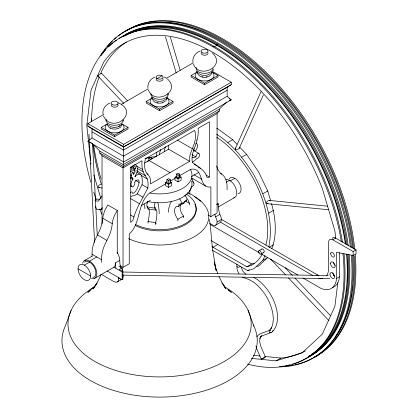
<?xml version="1.0" encoding="UTF-8"?>
<svg xmlns="http://www.w3.org/2000/svg" width="418" height="418" viewBox="0 0 418 418"><rect width="100%" height="100%" fill="white"/><g stroke="black" fill="none" stroke-linecap="round" stroke-linejoin="round"><path stroke-width="0.63" d="M130.473 192.468A2.445 1.411 -60 0 1 131.994 192.045L132.705 193.393C137.815 192.693 143.186 173.156 134.455 182.321L134.69 182.671A2.916 1.682 -60 0 1 134.721 184.322L133.817 186.057A2.236 1.291 -60 0 1 132.501 186.862L130.667 185.973M133.891 216.911L132.955 220.192L130.729 222.444L130.729 167.247L142.026 160.726A31.92 18.429 -60 0 0 142.46 169.415L143.667 172.947L147.251 178.951A23.209 13.397 -60 0 1 147.831 188.037L139.502 203.712A45.489 26.261 -60 0 0 133.896 216.911L130.573 214.998M273.027 330.408L272.552 331.589L271.679 332.289L260.66 336.396L261.658 335.821L260.221 337.331L260.487 336.955L259.918 338.361L260.043 338.021L259.693 341.37L260.519 345.587L265.336 356.831L261.229 359.062M156.353 156.541L156.907 152.032M268.753 246.933C274.025 221.937 265.602 196.523 253.752 174.661C243.987 159.07 232.324 144.184 216.587 134.251M271.7 248.767C277.312 234.926 275.64 217.783 271.512 203.676M337.796 282.599L334.902 306.305L322.294 334.175L302.235 352.776L276.094 360.844L251.359 358.398M123.848 103.507L97.833 76.039L98.293 75.339L100.628 73.725L101.741 73.49L127.756 100.952M101.741 73.49L101.558 73.892M192.186 157.617L193.576 157.727L195.875 156.922L196.585 154.749A2.445 1.411 -60 0 1 198.832 153.411L199.36 153.871C199.976 155.543 199.025 157.513 197.552 158.391L196.794 158.521A13.397 7.733 -60 0 1 192.275 162.189M105.832 121.084L106.297 119.402M121.727 124.914L120.677 127.119L118.028 128.666M150.809 95.116L151.112 93.804M166.704 98.946L165.659 101.151M211.686 72.978C210.129 78.84 199.02 78.84 197.458 72.978M213.055 70.736L213.358 69.425M196.089 67.836L196.251 67.465M133.232 167.487L135.458 168.773C136.879 165.826 132.919 165.596 132.558 168.323C134.586 166.045 133.624 171.255 131.592 170.225C130.379 168.872 131.853 166.928 132.825 165.862A3.981 2.299 -60 0 1 133.342 165.413M196.711 140.229L196.831 139.868M261.046 91.704L235.303 148.604L235.188 149.299L235.632 149.764L237.596 149.613L239.237 148.306L263.371 94.959M239.237 148.306L239.352 147.617M71.112 310.344L65.281 326.139A97.64 56.373 0 0 0 160.569 397.095A97.64 56.373 0 0 0 253.386 325.052M165.591 183.826L149.372 193.194C136.942 203.979 141.174 223.081 129.251 234.043L129.251 263.763L123.038 267.353L120.212 265.717M101.156 274.318L98.35 280.473L93.204 288.942L96.453 284.412M240.387 266.449L237.795 267.457L236.917 267.175L237.267 266.339M212.428 250.236L247.785 270.65L253.752 268.805L262.917 260.309L265.064 255.565M192.301 148.74L194.245 143.823L195.07 140.511A22.682 13.094 -60 0 0 195.034 131.56L194.663 130.338L145.474 158.736L145.098 160.387A22.682 13.094 -60 0 0 145.067 169.379C145.422 172.791 148.745 174.468 149.827 177.498A19.197 11.082 -60 0 1 150.496 183.93L189.636 161.332A19.197 11.082 -60 0 1 190.305 154.122L192.301 148.74L177.373 140.119M156.207 223.181L155.663 224.351L155.663 222.689A9.311 1.97 -81.2 0 0 156.201 209.538A3.809 0.805 -81.2 0 1 155.297 207.579A3.302 0.695 -81.2 0 1 154.686 208.091A3.36 0.711 -81.2 0 1 155.078 202.673M136.984 172.373L140.777 174.625L141.472 175.617A23.209 13.397 -60 0 1 142.052 184.704L137.224 193.868A13.397 7.733 -60 0 1 131.79 196.047L131.027 196.8M117.259 253.794L117.259 210.432L107.807 204.972L104.866 210.306L103.356 214.889A19.515 11.265 -60 0 0 102.797 218.269A29.699 17.148 -60 0 1 101.475 225.229C99.353 233.124 93.81 239.697 92.639 247.921A29.673 17.133 -60 0 0 92.033 254.233L92.033 256.161M117.259 210.432L114.323 215.766L112.808 220.349A19.515 11.265 -60 0 0 112.254 223.724A29.699 17.148 -60 0 1 110.932 230.689C108.811 238.584 103.262 245.157 102.096 253.376A29.673 17.133 -60 0 0 101.49 259.688L101.49 262.258M131.78 186.616L131.116 185.315A5.862 3.386 -60 0 1 131.074 183.455L131.66 181.386L133.013 178.982A0.93 0.538 -60 0 0 133.013 178.502L131.748 177.441A4.049 2.336 -60 0 1 131.613 175.612C131.074 174.525 131.816 172.968 132.971 172.634L133.713 173.397L133.52 174.51L134.962 172.195A3.182 1.839 -60 0 0 135.092 171.317C133.708 171.302 136.237 169.227 133.979 169.462M235.303 148.604L235.945 147.873M242.539 277.275L248.919 279.506L253.392 282.051C263.612 289.627 270.566 301.279 272.897 313.74L273.325 319.148L272.797 324.169L271.319 328.396L271.721 327.655C269.981 328.47 267.144 333.794 271.157 332.54M167.054 98.272L167.916 97.075M272.552 331.589C277.536 326.432 278.085 318.683 277.103 311.933L277.082 311.75C274.704 299.022 267.598 287.129 257.159 279.391L253.773 277.406M256.877 336.84L257.822 335.55L259.912 333.914L270.812 329.854L269.417 330.81M102.123 195.927L98.272 201.147L95.1 200.833M95.456 206.163L96.354 209.188L100.79 209.627L102.353 207.594M92.415 143.614L99.797 151.154L99.797 152.978L102.029 155.752L123.038 167.884L217.094 113.581L219.33 110.927L219.33 109.103L226.687 101.987M97.373 282.949L94.421 286.32L87.801 292.412L90.33 290.505M261.579 358.43C260.33 360.196 266.501 357.369 264.923 356.852M103.638 114.537L87.869 123.644L87.869 126.069L91.981 128.838L91.981 137.94L87.874 141.274L123.707 161.959L231.248 99.871L227.146 96.312L227.146 87.216L231.253 84.666L231.253 82.242L212.219 71.248M118.884 126.414L121.988 124.329M165.533 99.442L166.97 98.366M210.51 73.479L211.947 72.398M135.092 170.105C133.797 170.91 134.481 168.01 135.458 168.773M197.871 166.824L200.635 168.417L192.301 162.362A23.209 13.397 -60 0 1 192.886 152.607L196.47 142.465L197.672 137.538A31.92 18.429 -60 0 0 198.106 128.347L209.408 121.826L209.408 177.018C207.986 178.355 205.912 176.939 206.246 175.137A45.489 26.261 -60 0 0 200.64 168.407M157.147 78.579L162.038 75.757M212.987 46.863L213.948 46.304M217.804 44.078L216.843 44.637L216.843 45.332L214.434 46.722M121.654 104.134L148.118 88.856M166.139 78.453L193.163 62.852M101.213 127.422L107.358 123.874A9.478 5.471 0 0 0 108.11 131.404A9.478 5.471 0 0 0 121.121 131.404A9.478 5.471 0 0 0 121.873 123.906L128.018 127.422L128.018 128.953L114.616 136.691L101.213 128.953L101.213 127.422L114.616 135.16L128.018 127.422M166.855 97.906L172.995 101.454L172.995 102.985L159.592 110.723L146.19 102.985L146.19 101.454L152.335 97.906M212.391 72.262L217.977 75.486L217.977 77.016L204.574 84.755L191.167 77.016L191.167 75.486L197.312 71.943M88.997 140.62L87.874 141.274L91.39 142.899M146.19 101.454L159.592 109.192L172.995 101.454M191.167 75.486L204.574 83.224L217.977 75.486M87.869 123.644L123.707 144.33L231.253 82.242M231.253 84.666L123.514 147.047L123.707 161.959L123.514 161.374L123.038 167.884L123.038 267.353M227.146 87.216L123.514 147.047L91.981 128.838M227.146 90.246L123.514 150.078L91.981 131.874M227.146 96.312L123.514 156.144L91.981 137.94M219.33 109.103L123.143 164.635L99.797 151.154M219.33 110.927L123.143 166.453L99.797 152.978M148.771 158.26L150.49 157.267L152.215 158.26L150.49 159.253L148.771 158.26L148.771 161.244M147.439 161.244L148.965 160.36M144.581 163.083L168.626 149.2A19.197 11.082 -60 0 1 168.694 145.208M95.278 199.872L96.725 199.041L99.892 199.355M100.79 209.627L102.238 208.796M227.909 142.507L232.727 139.727L237.069 144.314M166.855 179.636L168.574 178.643L170.298 179.636L170.298 182.619L168.574 183.617L166.855 182.619L166.855 179.636L168.574 180.633L170.298 179.636M176.323 174.17L178.047 173.172L179.771 174.17L179.771 177.154L178.047 178.146L176.323 177.154L176.323 174.17L178.047 175.163L179.771 174.17M170.1 181.741L171.626 182.619L171.626 185.602L168.574 187.363L165.523 185.602L165.523 182.619L167.048 181.741M179.573 176.271L181.099 177.154L181.099 180.137L178.047 181.898L174.996 180.137L174.996 177.154L176.521 176.271M170.069 181.245L175.1 178.34M179.578 175.753L190.76 169.295C204.459 166.86 197.975 188.999 210.881 186.919L210.881 216.639L208.117 215.04M165.523 182.619L168.574 184.385L171.626 182.619M174.996 177.154L178.047 178.914L181.099 177.154M141.368 205.525L150.37 200.326M191.449 176.615L198.764 172.388M241.813 157.184L246.63 154.404L258.57 171.876L267.734 190.958L270.613 200.645M177.916 220.908L177.916 219.246A9.311 5.377 60 0 1 176.459 206.408A3.809 2.2 60 0 0 178.925 203.927A3.302 1.907 60 0 0 180.592 204.083L186.146 200.875A3.36 1.938 60 0 0 186.146 197.019A3.302 1.907 60 0 0 185.096 195.702M84.473 260.592L92.31 256.072M178.23 206.513L183.789 203.305M89.593 261.098L96.762 256.96M226.227 182.217L229.534 180.304M84.331 265.137L89.593 262.102M230.057 180.999L234.791 178.267M177.916 219.246L183.476 216.038A9.311 5.377 60 0 1 180.44 205.243M94.708 278.315L113.346 267.551A10.231 5.909 60 0 0 115.467 262.87L119.767 260.388A10.231 5.909 60 0 0 117.087 252.347M216.514 204.533L218.128 203.597A31.355 18.105 60 0 0 219.837 214.439A6.928 3.997 60 0 1 220.683 222.015M218.269 206.978L234.65 197.521M210.881 216.639L217.094 213.049L217.094 113.581M209.632 223.296L211.842 224.576A6.928 3.997 60 0 0 216.686 223.991A6.928 3.997 60 0 0 215.531 216.921L219.837 214.439M113.753 267.144L122.15 271.993L122.892 271.564L121.962 267.901L118.843 266.099M262.917 193.738L267.734 190.958M118.738 278.754L119.814 278.132M217.094 221.963L221.399 219.481M117.176 281.993L121.476 279.506A6.928 3.997 60 0 1 120.384 279.762M215.531 225.203L219.837 222.721M107.039 270.942L122.15 279.668L122.892 279.245L122.892 271.564L119.25 269.464L121.962 267.901L121.962 269.182M268.675 213.117L273.492 210.338M212.987 247.252L217.804 244.467M258.977 250.669L261.867 248.997M269.213 247.268L273.492 244.796M260.931 254.06L263.826 252.388M211.858 246.599L246.808 266.778L251.626 263.998L254.076 263.241M262.917 260.309L267.734 257.53L258.57 266.026L256.783 266.579M247.785 270.65L249.389 269.725M326.771 275.399A19.865 11.469 60 0 0 328.611 268.288L328.611 242.205A5.904 3.407 60 0 1 332.785 239.791L335.68 238.124L356.047 249.886L356.047 253.799L353.158 255.466L336.542 252.341L336.542 278.451A25.665 14.818 60 0 1 321.123 288.477L303.066 278.054M332.785 239.791L353.158 251.552L356.047 249.886M316.008 275.713L317.455 274.877A19.865 11.469 60 0 0 318.84 275.598M336.542 278.451L339.432 276.784L339.432 252.629M276.094 360.844L280.912 358.064A178.496 103.053 60 0 0 305.38 350.927M200.023 51.095C195.509 52.637 192.076 57.402 192.938 62.23M155.047 77.064C150.532 78.605 147.099 83.37 147.962 88.198M110.07 103.032C105.555 104.573 102.123 109.338 102.985 114.166M229.492 100.586L231.248 99.871L229.132 98.648M98.517 75.998L97.833 76.039M246.808 266.778L251.709 265.268A77.445 44.71 60 0 0 262.321 254.128M264.949 356.915L265.336 356.831M99.824 187.457L98.873 187.645L98.058 187.133C98.031 185.524 99.954 184.202 101.475 184.463M268.048 203.472L266.433 203.42L266.36 202.406L267.849 200.849L269.317 200.41L327.587 206.184M163.004 102.703C159.43 103.81 153.453 103.345 152.481 98.946M116.382 129.063L112.85 129.063M122.965 272.029L328.25 275.566M333.459 275.655L334.766 275.676M122.537 275.122L329.776 278.691M267.092 203.665L328.595 209.758M98.873 187.645L102.107 187.969M253.642 355.363L259.986 355.99M265.691 356.559L280.912 358.064M147.277 206.967L154.864 208.143M148.071 208.911L155.663 210.087M148.85 208.739A9.311 1.97 -81.2 0 1 148.076 221.514L155.663 222.689M269.317 200.41L270.132 200.922M195.812 143.092L196.92 143.708L197.505 145.098A5.862 3.386 -60 0 1 197.463 147.005L196.079 150.156A2.236 1.291 -60 0 1 194.762 150.872L193.858 150.182A2.916 1.682 -60 0 1 193.889 148.489M118.226 102.771C140.208 112.191 112.792 134.909 103.382 115.901M140.323 174.301L138.63 174.081A5.909 3.412 -60 0 0 136.059 175.534L134.873 176.887L137.146 171.97A9.405 5.429 -60 0 0 137.412 168.511C136.942 167.064 136.639 164.138 134.397 164.844A3.981 2.299 -60 0 0 133.87 165.068M216.613 128.336L217.804 128.843L232.727 139.727M164.143 77.064L166.024 77.9M109.793 128.044L111.204 128.666M187.248 192.729L192.656 195.154L200.849 201.241M193.273 150.203L198.832 153.411M191.982 154.676L195.875 156.922M220.573 173.46C223.766 174.964 225.71 178.225 226.483 181.564A29.673 17.133 -60 0 1 227.089 187.175L227.089 189.746M168.626 149.2L189.636 161.332M193.978 164.133L197.129 165.951M206.09 175.105L209.408 177.018M193.884 174.698L201.628 179.165M191.857 178.11L205.682 186.088M149.059 160.496L170.069 172.629M87.869 126.069L123.707 146.76L123.707 144.33M136.686 166.077L142.465 169.41M146.728 173.773L147.836 174.41M137.417 168.506L143.196 171.845M221.571 219.518L317.455 274.877M130.39 167.064L131.503 167.707M136.629 170.669L145.474 175.774M133.426 170.356L134.539 170.999M141.472 175.617L147.251 178.951M219.811 221.838L312.873 275.566M130.547 171.098L133.326 172.702M130.5 174.97L131.613 175.612M130.541 176.992L132.767 178.277M135.296 180.231L139.194 182.478M142.057 184.699L147.836 188.037M130.541 178.209L132.767 179.489M209.946 224.294L259.609 252.963M261.302 253.94L297.987 275.122M137.224 193.868L143.003 197.202M211.038 240.564L251.626 263.998M130.651 198.607L139.502 203.712M102.797 218.269L112.254 223.724M97.441 234.916L106.893 240.371M92.033 254.233L101.49 259.688M78.03 268.774A8.914 5.147 60 0 0 87.482 280.535A8.914 5.147 60 0 0 87.482 267.928A8.914 5.147 60 0 0 78.03 268.774L90.638 276.052M245.883 274.307L243.02 271.439L241.249 267.285M221.686 174.097L219.669 172.368L217.647 169.076A29.699 17.148 -60 0 1 216.686 165.967M108.596 125.348L107.243 124.329M197.197 72.398L198.634 73.479M152.22 98.366L153.657 99.442M227.841 289.742L231.389 292.412L227.962 289.475M212.448 53.018C226.687 66.034 199.391 80.005 193.335 63.964M167.472 78.986C181.71 91.997 154.414 105.973 148.359 89.933M239.676 147.063L246.63 154.404M285.212 267.813L292.391 275.389M295.082 278.231L330.518 315.642M270.54 259.003L285.342 274.626M288.483 277.944L328.856 320.559M221.817 282.949L224.764 286.32M196.251 71.107L197.113 72.304M151.274 97.075L152.136 98.272M223.097 284.914L225.986 288.942L223.264 284.783L218.98 276.585M108.555 127.119L107.504 124.914M167.916 93.433L168.376 95.116M239.007 273.847L237.367 270.456L236.896 267.98M193.915 183.157L191.883 178.773A3.36 2.649 -24.9 0 1 191.993 179.463M187.405 198.806L189.438 203.19L189.438 204.851M261.203 358.999L257.222 349.965L255.931 346.02M217.809 273.748L215.39 266.788L214.194 262.008L216.122 270.456L212.464 248.814L210.238 224.915M248.078 310.344L253.909 326.139M170.335 37.113L180.179 70.25M165.429 36.716L176.203 72.983M93.862 174.907L100.905 198.618M123.101 119.773L123.399 121.084M209.345 219.372L210.045 223.525M335.732 238.641L334.902 230.861L322.294 188.434A178.496 103.053 60 0 0 103.68 62.219L91.072 90.089L86.772 125.327L90.518 160.345M90.795 162.936L90.936 164.232M92.53 143.552L97.242 234.864M88.992 134.162L89.295 140.03M89.395 141.989L94.583 242.435M353.158 251.552L353.158 255.466M236.891 264.082L236.891 266.935M204.574 83.224L204.574 84.755M189.871 190.294L189.871 194.171M183.476 216.038L183.476 217.7M178.047 175.163L178.047 178.146M178.047 178.914L178.047 181.898M168.574 180.633L168.574 183.617M168.574 184.385L168.574 187.363M159.592 109.192L159.592 110.723M148.076 221.514L148.076 223.175M122.427 269.73L122.427 271.01M122.15 271.993L122.15 279.668M114.616 135.16L114.616 136.691M102.029 155.752L102.029 224.017M191.731 181.825A32.374 18.695 0 0 1 147.523 201.439M190.347 169.374A32.374 18.695 0 0 1 182.682 188.325A32.374 18.695 0 0 1 149.984 193.069M144.915 158.558A32.374 18.695 0 0 1 155.663 156.666M101.078 179.076A185.346 107.008 60 0 1 93.622 144.868M91.61 121.23A185.346 107.008 60 0 1 91.568 118.785M122.437 36.549A185.346 107.008 60 0 1 255.691 72.413A185.346 107.008 60 0 1 346.987 244.493M348.089 254.228A185.346 107.008 60 0 1 307.7 357.442M126.095 34.344A185.346 107.008 60 0 1 259.259 74.305A185.346 107.008 60 0 1 348.21 245.899M349.166 254.954A185.346 107.008 60 0 1 311.441 355.373M155.517 22.729A187.071 108.006 60 0 1 352.698 247.989M353.419 255.779A187.071 108.006 60 0 1 335.429 336.798M292.281 365.269A188.466 108.811 60 0 1 287.688 365.907M104.322 50.73A188.466 108.811 60 0 1 105.493 49.115M107.525 46.502A188.466 108.811 60 0 1 112.369 41.157M114.245 39.365A188.466 108.811 60 0 1 116.178 37.662M118.163 36.042A188.466 108.811 60 0 1 256.135 67.293A188.466 108.811 60 0 1 351.481 247.247M352.29 255.017A188.466 108.811 60 0 1 294.862 364.773M126.241 30.718A188.466 108.811 60 0 1 264.249 70.49A188.466 108.811 60 0 1 354.814 249.478M355.284 254.63A188.466 108.811 60 0 1 314.655 357.061M125.813 30.942A188.466 108.811 60 0 1 263.147 70.914A188.466 108.811 60 0 1 353.712 248.736M354.37 255.821A188.466 108.811 60 0 1 314.247 357.322M351.324 255.57A188.466 108.811 60 0 1 281.157 366.852M100.686 55.354A188.466 108.811 60 0 1 240.47 55.563A188.466 108.811 60 0 1 350.436 247.148M332.064 238.448A5.904 3.407 60 0 1 335.68 238.124M261.647 249.201A1.959 1.129 60 0 1 263.941 250.356A1.959 1.129 60 0 1 263.204 252.446M334.562 276.141A3.266 1.886 60 0 1 332.848 272.578M335.126 265.378A3.266 1.886 60 0 1 333.496 262.551M339.432 276.784A25.665 14.818 60 0 1 332.796 287.417M322.665 278.257A19.865 11.469 60 0 1 318.814 278.236M122.542 36.429A185.346 107.008 60 0 1 255.215 73.422A185.346 107.008 60 0 1 345.937 244.394M347.071 254.144A185.346 107.008 60 0 1 307.862 357.406M124.59 36.194A184.495 106.517 60 0 1 255.973 74.859A184.495 106.517 60 0 1 345.278 243.731M346.506 254.249A184.495 106.517 60 0 1 311.238 354.448M310.166 355.112A184.495 106.517 60 0 1 309.09 355.749M159.279 154.838A77.445 44.71 60 0 1 160.653 149.362M216.686 137.245A77.445 44.71 60 0 1 265.885 245.1M289.951 364.81A185.346 107.008 60 0 1 285.431 365.755M284.12 365.969A185.346 107.008 60 0 1 279.48 366.534M100.837 55.897A185.346 107.008 60 0 1 105.832 49.685M108.56 46.837A185.346 107.008 60 0 1 112.902 42.923M113.905 42.119A185.346 107.008 60 0 1 116.476 40.201M119.114 38.435A185.346 107.008 60 0 1 250.429 73.349A185.346 107.008 60 0 1 342.457 242.116M343.993 253.878A185.346 107.008 60 0 1 292.485 364.141M164.217 151.447A77.445 44.71 60 0 1 165.471 146.577M342.959 253.789A185.346 107.008 60 0 1 247.576 364.135M101.856 214.262A185.346 107.008 60 0 1 99.714 208.927M96.051 199.031A185.346 107.008 60 0 1 93.742 192.155M90.732 182.138A185.346 107.008 60 0 1 175.868 31.627A185.346 107.008 60 0 1 341.287 241.358M101.198 183.868A178.496 103.053 60 0 1 92.89 144.158M91.589 121.863A178.496 103.053 60 0 1 99.27 76.912M100.795 73.223A178.496 103.053 60 0 1 126.377 42.155M211.832 71.969A9.478 5.471 0 0 1 211.466 79.242A9.478 5.471 0 0 1 198.916 79.875A9.478 5.471 0 0 1 196.366 72.753M207.913 52.72A3.459 1.996 0 0 1 204.574 55.233A3.459 1.996 0 0 1 201.23 52.72M212.966 68.521A8.397 4.849 0 0 1 204.574 73.369A8.397 4.849 0 0 1 196.178 68.521M207.124 76.703A6.035 3.485 0 0 1 206.137 76.912M203.012 76.912A6.035 3.485 0 0 1 202.019 76.703M209.799 73.761A6.035 3.485 0 0 1 199.344 73.761M117.61 104.176A3.459 1.996 0 0 1 115.07 107.154A3.459 1.996 0 0 1 111.277 104.657M123.012 120.457A8.397 4.849 0 0 1 114.616 125.306A8.397 4.849 0 0 1 106.219 120.457M117.636 128.498A6.035 3.485 0 0 1 116.679 128.754M112.552 128.754A6.035 3.485 0 0 1 111.601 128.498M110.347 127.945A6.035 3.485 0 0 1 109.391 127.224M119.846 125.693A6.035 3.485 0 0 1 109.391 125.693M166.855 97.937A9.478 5.471 0 0 1 166.098 105.435A9.478 5.471 0 0 1 153.093 105.435A9.478 5.471 0 0 1 152.335 97.937M162.936 78.688A3.459 1.996 0 0 1 159.143 81.186A3.459 1.996 0 0 1 156.598 78.208M167.989 94.489A8.397 4.849 0 0 1 159.592 99.338A8.397 4.849 0 0 1 151.196 94.489M164.823 101.255A6.035 3.485 0 0 1 163.861 101.976M163.475 102.18A6.035 3.485 0 0 1 162.612 102.53M158.03 102.88A6.035 3.485 0 0 1 157.043 102.671M164.823 99.724A6.035 3.485 0 0 1 154.367 99.724M215.531 216.921A31.355 18.105 60 0 1 214.789 214.115M225.919 179.338A10.231 5.909 60 0 1 235.637 187.692A10.231 5.909 60 0 1 233.683 197.897M120.536 267.494A31.355 18.105 60 0 1 120.358 266.574L120.201 265.66A31.355 18.105 60 0 1 119.767 260.388M82.602 263.256A10.231 5.909 60 0 1 94.708 266.501A10.231 5.909 60 0 1 91.464 278.607M115.901 268.142A31.355 18.105 60 0 1 115.467 262.87M218.128 203.597A10.231 5.909 60 0 1 218.065 204.653M118.555 277.118A6.928 3.997 60 0 1 113.487 281.361L102.98 275.295A6.928 3.997 60 0 1 101.647 274.427M122.855 274.631A6.928 3.997 60 0 1 122.855 277.693M84.426 262.222A8.914 5.147 60 0 1 94.238 267.144A8.914 5.147 60 0 1 92.744 277.5M229.33 178.758A8.914 5.147 60 0 1 239.248 182.974A8.914 5.147 60 0 1 237.941 193.67M144.053 203.963A41.455 32.698 -24.9 0 1 144.957 208.702M190.911 187.515A3.809 3.004 -24.9 0 1 189.453 190.577M191.627 181.569A3.36 2.649 -24.9 0 1 194.025 183.847A3.36 2.649 -24.9 0 1 191.627 186.867M189.438 203.19A9.311 7.346 -24.9 0 1 185.712 200.421M184.955 195.974A9.311 7.346 -24.9 0 1 185.294 194.788M184.552 201.215A3.809 2.2 60 0 1 182.786 203.461M180.592 204.083A3.36 1.938 60 0 0 180.592 200.227A3.302 1.907 60 0 0 179.541 198.911M168.276 212.307A41.455 23.936 60 0 1 171.291 201.643M186.146 200.875A3.302 1.907 60 0 1 185.66 201.032M148.327 208.796A3.809 0.805 -81.2 0 1 147.679 206.915M147.099 203.059A3.36 0.711 -81.2 0 0 147.099 206.915A3.302 0.695 -81.2 0 0 147.481 206.795M157.816 202.652A41.455 8.762 -81.2 0 1 159.195 213.713M147.099 203.127A3.302 0.695 -81.2 0 1 147.481 201.596M194.934 204.245A36.585 21.125 0 0 1 178.831 227.679A36.585 21.125 0 0 1 135.322 225.521M224.968 286.983A91.605 52.887 0 0 1 224.57 361.314A91.605 52.887 0 0 1 95.826 362.004A91.605 52.887 0 0 1 93.042 287.694M186.02 193.989A36.585 21.125 0 0 1 185.958 223.243A36.585 21.125 0 0 1 135.322 224.403M194.38 196.528A49.199 28.403 0 0 1 196.105 235.647A49.199 28.403 0 0 1 128.514 238.631M329.959 274.25A3.266 1.886 60 0 0 333.423 278.555A3.266 1.886 60 0 0 333.423 273.936A3.266 1.886 60 0 0 329.959 274.25M330.68 253.653A2.612 1.505 60 0 0 333.449 257.101A2.612 1.505 60 0 0 333.449 253.407A2.612 1.505 60 0 0 330.68 253.653M258.57 251.563A1.959 1.129 60 0 0 260.649 254.144A1.959 1.129 60 0 0 260.649 251.38A1.959 1.129 60 0 0 258.57 251.563M330.528 263.486A3.266 1.886 60 0 0 333.987 267.792A3.266 1.886 60 0 0 333.987 263.178A3.266 1.886 60 0 0 330.528 263.486M202.845 52.929A3.459 1.996 0 0 0 208.028 51.2A3.459 1.996 0 0 0 202.845 49.47A3.459 1.996 0 0 0 202.845 52.929M112.886 104.866A3.459 1.996 0 0 0 118.075 103.136A3.459 1.996 0 0 0 112.886 101.407A3.459 1.996 0 0 0 112.886 104.866M157.863 78.897A3.459 1.996 0 0 0 163.051 77.168A3.459 1.996 0 0 0 157.863 75.439A3.459 1.996 0 0 0 157.863 78.897"/></g></svg>
